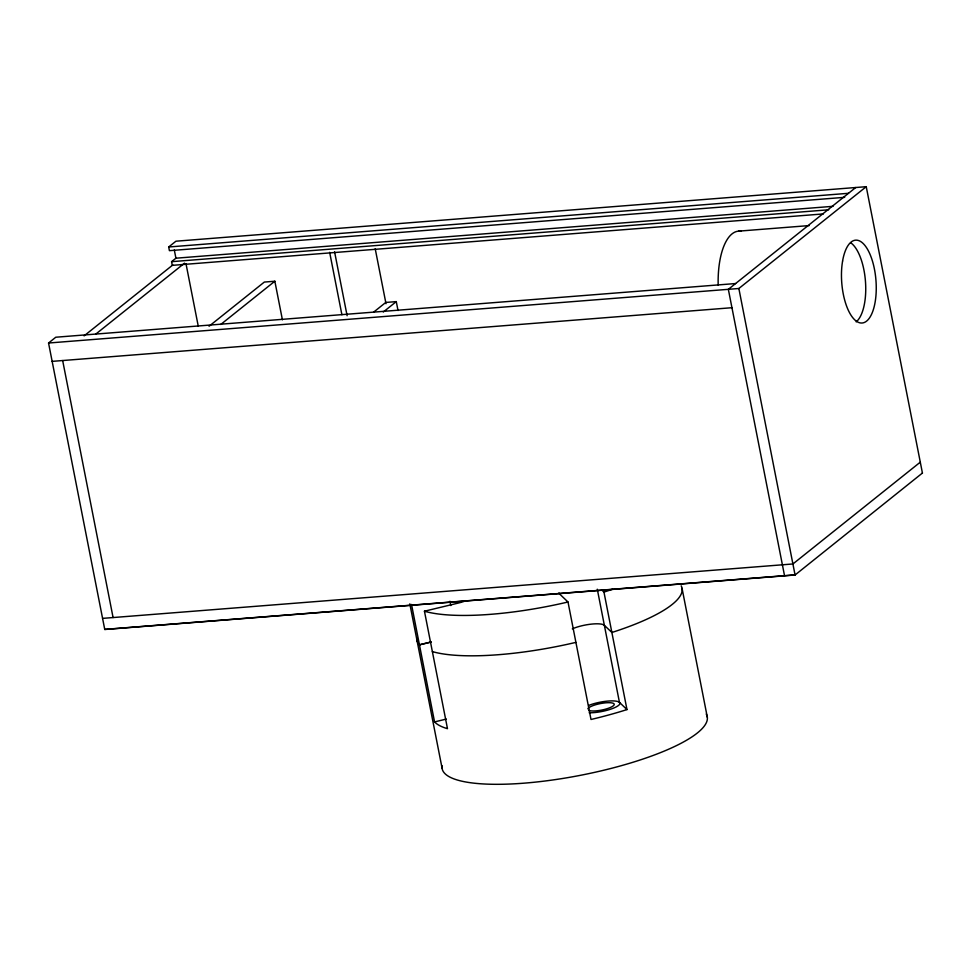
<?xml version="1.0" encoding="UTF-8"?>
<svg xmlns="http://www.w3.org/2000/svg" width="971" height="971" viewBox="0 0 971 971"><rect width="100%" height="100%" fill="white"/><g stroke="black" fill="none" stroke-linecap="round" stroke-linejoin="round"><path stroke-width="1.46" d="M922.426 473.047L795.067 574.99L104.759 629.499L48.55 343.018L55.784 337.228L735.593 283.544M844.685 197.331L169.415 250.664L168.687 246.986L175.933 241.209L866.241 186.687L922.45 473.18M823.396 213.923L172.292 265.35L171.576 261.672L175.921 258.201L833.057 206.313M84.101 335.869L172.826 264.949M95.789 334.085L184.526 263.177M209.056 326.244L264.33 282.063L274.842 281.226L282.415 319.811M220.745 324.472L274.842 281.226M373.969 311.873L385.766 302.442L396.277 301.617L398.025 310.526M383.302 311.994L396.277 301.617M855.73 187.524L728.347 289.334L784.532 575.706M48.55 343.018L738.858 288.496L866.241 186.687M920.29 462.16L792.906 563.969L102.574 618.381M411.522 604.448L434.559 721.914A135.066 33.135 -11.1 0 0 447.485 728.687L424.448 611.208L458.142 603.1A19.299 4.734 -11.1 0 0 466.092 600.648M416.838 637.656A135.066 33.135 -11.1 0 0 419.436 644.817L431.233 641.989M419.448 644.829L430.918 642.062M572.32 628.856A19.299 4.734 -11.1 0 1 591.023 624.159A19.299 4.734 -11.1 0 1 604.326 625.275L604.375 625.288M434.559 721.914L446.357 719.074M168.687 246.986L848.496 193.302M171.576 261.672L828.712 209.785M738.64 231.147L809.219 225.575M52.155 361.37L731.952 307.71M104.734 629.39L795.043 574.856M601.814 590.04L603.962 592.092L626.975 709.583A135.066 33.135 -11.1 0 1 591.011 719.475L567.999 601.996L559.684 594.046A19.299 4.734 -11.1 0 1 558.956 592.917M604.35 625.3L611.876 632.473A135.066 33.135 -11.1 0 0 681.181 585.841M619.474 702.385L626.975 709.583M738.858 288.496L795.067 574.99M682.055 588.353L707.337 717.338M597.299 589.227L619.449 702.373M449.949 601.243L450.799 605.564M375.207 248.722L385.997 303.717M409.823 603.841L442.048 768.025M334.582 251.829L347.12 315.733M329.655 252.326L341.901 314.75M185.995 263.711L198.242 326.098M174.294 249.948L175.921 258.201M62.666 360.569L113.085 617.544M850.924 242.92A41.535 17.138 85.5 0 1 865.525 282.294A41.535 17.138 85.5 0 1 856.191 321.862M718.176 285.025A59.814 24.688 85.5 0 1 741.067 231.28M575.888 642.377A135.066 33.135 -11.1 0 1 432.374 651.59M612.373 589.3A135.066 33.135 -11.1 0 1 603.962 592.092M567.999 601.996A135.066 33.135 -11.1 0 1 424.448 611.208M706.257 714.073A135.066 33.135 -11.1 0 1 580.731 775.259A135.066 33.135 -11.1 0 1 442.096 765.731M588.863 705.359A19.299 4.734 -11.1 0 1 614.667 700.989A19.299 4.734 -11.1 0 1 614.983 707.507A19.299 4.734 -11.1 0 1 589.215 712.787M587.831 708.781A13.509 3.314 -11.1 0 1 607.021 702.725A13.509 3.314 -11.1 0 1 610.14 707.592A13.509 3.314 -11.1 0 1 588.912 710.469M842.597 261.005A41.535 17.138 85.5 0 0 861.629 323.027A41.535 17.138 85.5 0 0 872.359 260.774A41.535 17.138 85.5 0 0 842.597 261.005"/></g></svg>
